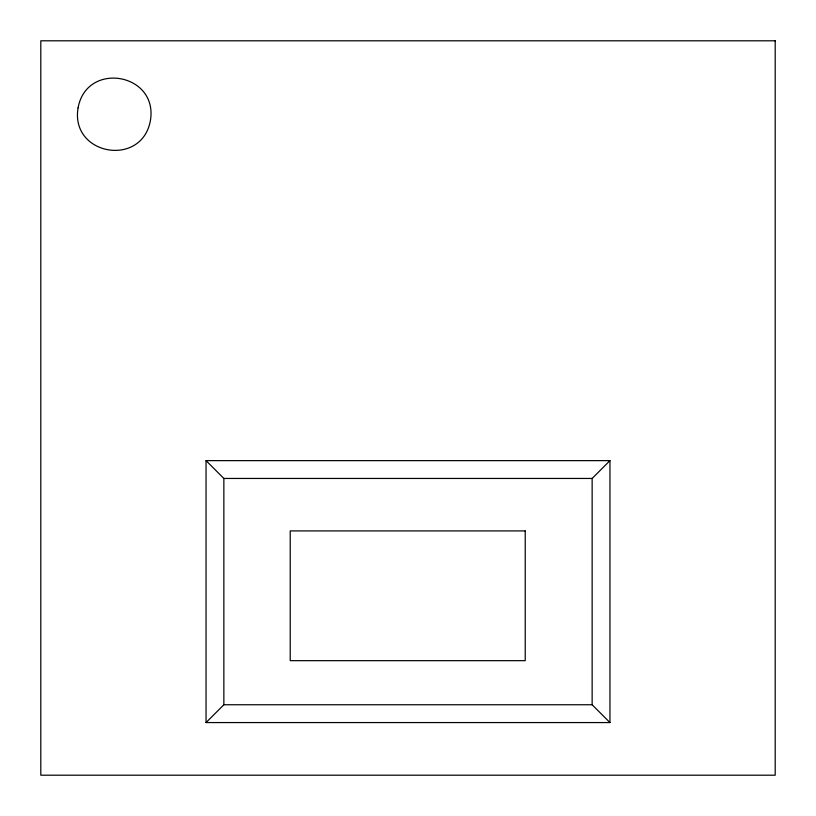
<?xml version="1.0" encoding="UTF-8"?>
<svg xmlns="http://www.w3.org/2000/svg" width="816" height="816" viewBox="0 0 816 816"><rect width="100%" height="100%" fill="white"/><g stroke="black" fill="none" stroke-linecap="round" stroke-linejoin="round"><path stroke-width="1.22" d="M206.04 722.568L223.859 704.749L223.859 478.451L206.04 460.632L609.96 460.632L609.96 722.568L206.04 722.568L206.04 460.632M609.96 722.568L592.141 704.749L592.141 478.451L609.96 460.632M223.859 478.451L592.141 478.451M223.859 704.749L592.141 704.749M78.081 107.865C69.982 155.244 141.8 167.912 150.399 120.615C158.498 73.236 86.68 60.568 78.081 107.865M775.2 40.8L40.8 40.8L40.8 775.2L775.2 775.2L775.2 40.8M525.229 530.92L290.221 530.92L290.221 660.664L525.229 660.664L525.229 530.92"/></g></svg>
